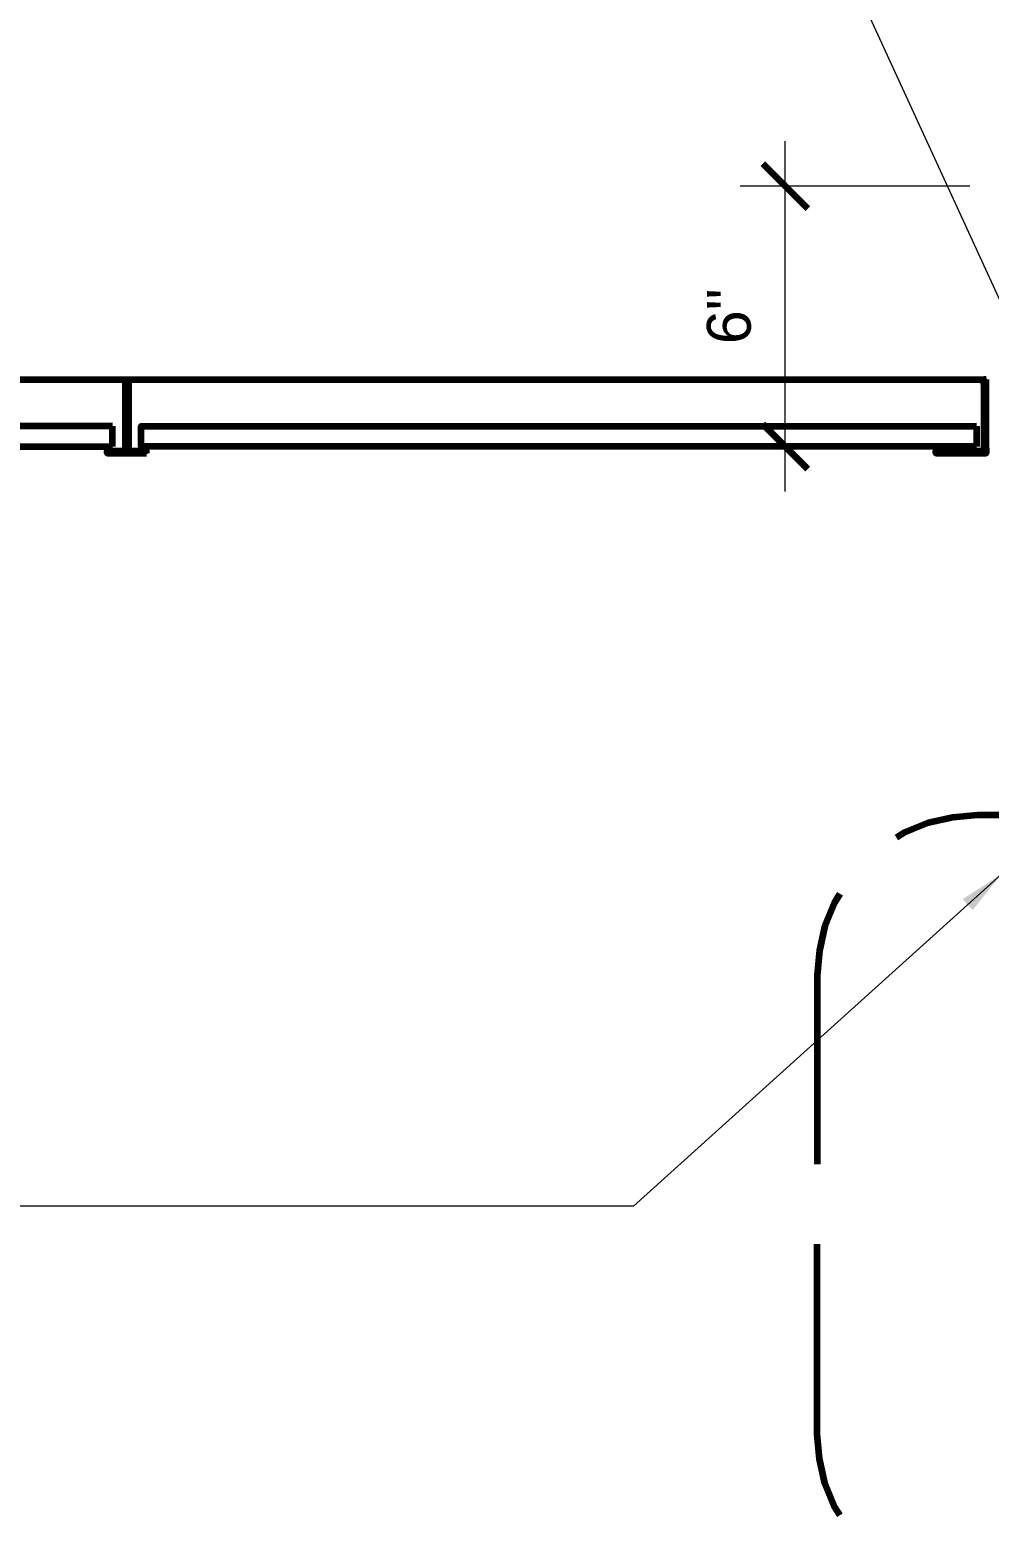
# Model space of a CAD drawing. Extents: x 3 to 185, y 0 to 385.
# Drawn here: x 60.71 to 84.67, y 176.45 to 213.56 of the extents above; entities that cross this region are included whole.
import ezdxf

# ---------------------------------------------------------------- set-up
doc = ezdxf.new("R2010")
doc.units = 0
doc.header["$MEASUREMENT"] = 0
for name, color, linetype, lineweight in [('Dt-Dim', 3, 'Continuous', 20), ('Dt-Iden', 3, 'Continuous', 20), ('Dt-Line 2', 6, 'Continuous', 9), ('Dt-Text', 121, 'Continuous', 20)]:
    doc.layers.add(name, color=color, linetype=linetype, lineweight=lineweight)
doc.styles.get("Standard").update_dxf_attribs({"font": 'Arial.ttf'})
doc.dimstyles.new('1 Inch', dxfattribs={"dimtxt": 1.09375, "dimasz": 1.125, "dimexe": 1.125, "dimexo": 0.5625, "dimgap": 0.84375, "dimtad": 1, "dimdec": 4, "dimzin": 3, "dimdsep": 46, "dimlunit": 4, "dimtxsty": 'Standard', "dimblk": 'ARCHTICK', "dimcen": 0.5625, "dimdle": 1.125, "dimclrd": 253, "dimclre": 253, "dimclrt": 256, "dimadec": 0, "dimazin": 0, "dimtfac": 0.6, "dimtdec": 4, "dimtix": 1, "dimtmove": 2, "dimatfit": 0, "dimfxl": 1, "dimfrac": 1, "dimtolj": 1, "dimtzin": 0, "dimlwd": 9, "dimlwe": 9, "dimarcsym": 0})

# ---------------------------------------------------------------- blocks, each defined once
blk = doc.blocks.new('_ArchTick')
at = {"color": 0, "linetype": 'ByBlock', "const_width": 0.15}
blk.add_lwpolyline([(-0.5, -0.5), (0.5, 0.5)], dxfattribs=at)
blk = doc.blocks.new('*D3')
at = {"layer": 'Defpoints', "color": 0, "transparency": 16777216}
for p in [(79.575, 209.653), (84.748, 209.653), (81.859, 203.147)]:
    blk.add_point(p, dxfattribs=at)
at = {"layer": 'Dt-Dim', "color": 253, "lineweight": 9, "transparency": 16777216}
for p, q in [((79.575, 202.022), (79.575, 210.778)), ((84.186, 209.653), (78.45, 209.653)), ((81.296, 203.147), (78.45, 203.147))]:
    blk.add_line(p, q, dxfattribs=at)
at = {"layer": 'Dt-Dim', "color": 253, "lineweight": 9, "transparency": 16777216, "xscale": 1.125, "yscale": 1.125, "zscale": 1.125}
for p, rotation in [((79.575, 209.653), 90), ((79.575, 203.147), 270)]:
    blk.add_blockref('_ArchTick', p, dxfattribs=dict(at, rotation=rotation))
at = {"layer": 'Dt-Dim', "transparency": 16777216, "insert": (78.173, 206.4), "char_height": 1.0938, "attachment_point": 5, "rotation": 90}
blk.add_mtext('\\A1;6"', dxfattribs=at)

msp = doc.modelspace()

# ---------------------------------------------------------------- hatches: boundary and pattern name
at = {"layer": 'Dt-Line 2', "linetype": 'Continuous', "lineweight": 211}
for points in [[(63.095, 203.01333), (63.175, 203.01333), (63.175, 204.82667), (63.095, 204.82667)], [(63.62833, 202.98667), (63.62833, 203.04), (62.64167, 203.04), (62.64167, 202.98667)]]:
    msp.add_hatch(color=256, dxfattribs=at).paths.add_polyline_path(points, flags=0)
h = msp.add_hatch(color=256, dxfattribs=at)
h.paths.add_polyline_path([(84.58833, 204.82667), (84.535, 204.82667), (84.58833, 202.98667)], flags=0)
h.paths.add_polyline_path([(84.535, 204.82667), (84.58833, 202.98667), (84.535, 203.04)], flags=0)
h.paths.add_polyline_path([(84.58833, 202.98667), (84.535, 203.04), (83.335, 202.98667)], flags=0)
h.paths.add_polyline_path([(84.535, 203.04), (83.335, 202.98667), (83.335, 203.04)], flags=0)

# ---------------------------------------------------------------- linework, layer by layer
at = {"layer": 'Dt-Iden', "linetype": 'Continuous', "lineweight": 211}
for points in [[(82.34833, 193.38667), (82.56167, 193.52), (83.14833, 193.76), (83.76167, 193.89334), (84.375, 193.94667), (88.295, 193.94667)], [(80.935, 191.97333), (80.80167, 191.76), (80.56167, 191.17333), (80.42833, 190.56001), (80.375, 189.94667), (80.375, 185.22668)], [(80.935, 176.45333), (80.80167, 176.66667), (80.56167, 177.25333), (80.42833, 177.86668), (80.375, 178.48), (80.375, 183.22668)]]:
    msp.add_lwpolyline(points, dxfattribs=at)
at = {"layer": 'Dt-Line 2', "linetype": 'Continuous', "lineweight": 211}
for p, q in [((24.855, 204.82667), (84.56167, 204.82667)), ((62.775, 203.14667), (62.775, 203.65333)), ((84.34833, 203.65333), (84.34833, 203.14667))]:
    msp.add_line(p, q, dxfattribs=at)
for points in [[(63.095, 203.01333), (63.175, 203.01333), (63.095, 204.82667), (63.175, 204.82667), (63.175, 203.01333), (63.095, 204.82667)], [(84.58833, 204.82667), (84.535, 204.82667), (84.535, 203.04), (83.335, 202.98667), (84.58833, 202.98667)], [(84.535, 203.04), (84.58833, 202.98667), (84.535, 204.82667), (84.58833, 202.98667), (84.535, 203.04), (83.335, 202.98667), (83.335, 203.04)], [(63.62833, 202.98667), (63.62833, 203.04), (62.64167, 202.98667), (62.64167, 203.04), (63.62833, 203.04), (62.64167, 202.98667)]]:
    msp.add_lwpolyline(points, close=True, dxfattribs=at)
for points in [[(62.775, 203.65333), (39.495, 203.65333), (39.495, 203.14667), (62.775, 203.14667)], [(84.34833, 203.14667), (63.495, 203.14667), (63.495, 203.65333), (84.34833, 203.65333)]]:
    msp.add_lwpolyline(points, dxfattribs=at)

# ---------------------------------------------------------------- dimensions: what is measured, and where the dimension line sits
at = {"layer": 'Dt-Dim'}
dim = msp.add_linear_dim(base=(79.575, 209.65333), p1=(81.85887, 203.14667), p2=(84.74833, 209.65333), angle=90, text='6"', dimstyle='1 Inch', dxfattribs=at)
dim.commit()
dim.dimension.update_dxf_attribs({"geometry": '*D3', "text_midpoint": (78.17281, 206.4)})

# ---------------------------------------------------------------- leaders
at = {"layer": 'Dt-Text', "annotation_type": 0, "has_hookline": 1, "hookline_direction": 1}
for points, text_width in [([(91.38833, 192.72), (75.78868, 226.74448), (48.10631, 226.74448)], 22.99412), ([(84.96454, 192.46123), (75.78868, 184.17222), (48.10631, 184.17222)], 13.28018)]:
    msp.add_leader(points, dimstyle='1 Inch', override={"dimgap": 0.84375, "dimtad": 0}, dxfattribs=dict(at, text_width=text_width))

doc.saveas('drawing.dxf')
